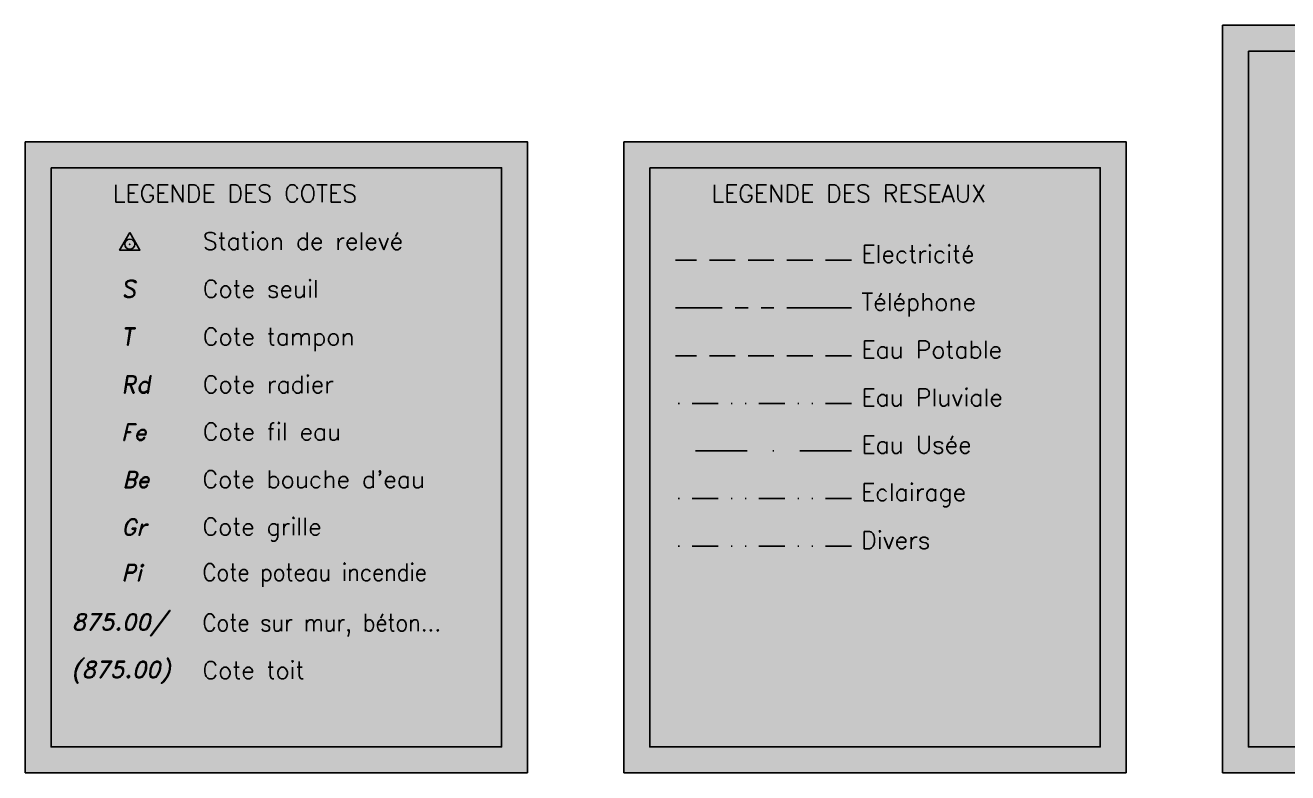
# Paper-space layout 'Legende' of a CAD drawing. Header units: millimetres. Extents: x 19 to 1130, y 28 to 365.
# Drawn here: x 144.4 to 266.5, y 135.9 to 208.2 of the extents above; entities that cross this region are included whole.
import ezdxf

# ---------------------------------------------------------------- set-up
doc = ezdxf.new("R2010")
doc.units = ezdxf.units.MM
doc.header["$LTSCALE"] = 2
doc.header["$PDSIZE"] = 0.1
for name, pattern in [('CACHE', [0.375, 0.25, -0.125]), ('DIVISE2', [0.625, 0.25, -0.125, 0, -0.125, 0, -0.125]), ('FANTOME2', [1.25, 0.625, -0.125, 0.125, -0.125, 0.125, -0.125]), ('TIRETPT', [1, 0.5, -0.25, 0, -0.25])]:
    doc.linetypes.add(name, pattern=pattern)
for name, color, linetype in [('ALTITUDE', 7, 'Continuous'), ('CARTOUCHE', 7, 'Continuous'), ('NUMERO', 4, 'Continuous')]:
    doc.layers.add(name, color=color, linetype=linetype)
doc.styles.add('17', font='romans.shx', dxfattribs={"oblique": 13.5, "height": 0.9})
doc.styles.add('20', font='romand', dxfattribs={"height": 1})
doc.styles.add('9', font='romans', dxfattribs={"oblique": 13.5, "height": 0.28})

# ---------------------------------------------------------------- blocks, each defined once
blk = doc.blocks.new('1')
at = {"color": 0}
blk.add_point((0, 0), dxfattribs=at)
at = {"layer": 'ALTITUDE', "style": '9', "oblique": 13.5}
blk.add_attdef('ALT', (0.1, 0), '', height=0.28, dxfattribs=at)
at = {"layer": 'NUMERO', "style": '9', "oblique": 13.5}
blk.add_attdef('MAT', (0.1, 0.3), '', height=0.28, dxfattribs=at)
blk = doc.blocks.new('38')
blk.add_lwpolyline([(0, 0.284), (-0.246, -0.142), (0.246, -0.142)], close=True)
blk.add_circle((0, 0), 0.122)
blk.add_blockref('1', (0, 0))

psp = doc.layouts.new('Legende')

# ---------------------------------------------------------------- hatches: boundary and pattern name
at = {"layer": 'CARTOUCHE'}
for points in [[(260.19, 208.15), (312.14, 208.15), (312.14, 135.86), (260.19, 135.86)], [(144.36, 196.88), (192.94, 196.88), (192.94, 135.86), (144.36, 135.86)], [(202.28, 196.88), (250.86, 196.88), (250.86, 135.86), (202.28, 135.86)]]:
    psp.add_hatch(color=255, dxfattribs=at).paths.add_polyline_path(points)

# ---------------------------------------------------------------- linework, layer by layer
at = {"layer": 'CARTOUCHE', "color": 0}
for points in [[(260.19, 208.15), (312.14, 208.15), (312.14, 135.86), (260.19, 135.86), (260.19, 208.15)], [(144.36, 196.88), (192.94, 196.88), (192.94, 135.86), (144.36, 135.86), (144.36, 196.88)], [(202.28, 196.88), (250.86, 196.88), (250.86, 135.86), (202.28, 135.86), (202.28, 196.88)]]:
    psp.add_lwpolyline(points, dxfattribs=at)
at = {"layer": 'CARTOUCHE', "color": 7, "lineweight": 25}
for points in [[(262.69, 205.65), (309.64, 205.65), (309.64, 138.36), (262.69, 138.36), (262.69, 205.65)], [(204.78, 194.38), (248.36, 194.38), (248.36, 138.36), (204.78, 138.36), (204.78, 194.38)]]:
    psp.add_lwpolyline(points, dxfattribs=at)
at = {"layer": 'CARTOUCHE', "lineweight": 25}
psp.add_lwpolyline([(146.86, 194.38), (190.44, 194.38), (190.44, 138.36), (146.86, 138.36), (146.86, 194.38)], dxfattribs=at)
at = {"layer": 'CARTOUCHE', "color": 1, "linetype": 'CACHE', "ltscale": 5, "flags": 128}
psp.add_lwpolyline([(224.29, 185.43), (207.28, 185.43)], dxfattribs=at)
at = {"layer": 'CARTOUCHE', "color": 3, "linetype": 'FANTOME2', "ltscale": 5, "flags": 128}
psp.add_lwpolyline([(224.29, 180.81), (207.28, 180.81)], dxfattribs=at)
at = {"layer": 'CARTOUCHE', "color": 5, "linetype": 'CACHE', "ltscale": 5, "flags": 128}
psp.add_lwpolyline([(224.29, 176.19), (207.28, 176.19)], dxfattribs=at)
at = {"layer": 'CARTOUCHE', "color": 142, "linetype": 'DIVISE2', "ltscale": 5, "flags": 128}
psp.add_lwpolyline([(224.29, 171.57), (207.28, 171.57)], dxfattribs=at)
at = {"layer": 'CARTOUCHE', "color": 15, "linetype": 'TIRETPT', "ltscale": 5, "flags": 128}
psp.add_lwpolyline([(224.29, 167), (207.28, 167)], dxfattribs=at)
at = {"layer": 'CARTOUCHE', "color": 198, "linetype": 'DIVISE2', "ltscale": 5, "flags": 128}
psp.add_lwpolyline([(224.29, 162.38), (207.28, 162.38)], dxfattribs=at)
at = {"layer": 'CARTOUCHE', "color": 4, "linetype": 'DIVISE2', "ltscale": 5, "flags": 128}
psp.add_lwpolyline([(224.29, 157.76), (207.28, 157.76)], dxfattribs=at)

# ---------------------------------------------------------------- block references
at = {"layer": 'CARTOUCHE', "color": 0, "xscale": 3.999999999999986, "yscale": 3.999999999999986, "zscale": 3.999999999999986}
psp.add_blockref('38', (154.47, 186.97), dxfattribs=at)

# ---------------------------------------------------------------- texts
at = {"layer": 'CARTOUCHE', "color": 0, "style": '17'}
for s, height, p in [('LEGENDE DES COTES', 1.6804, (152.84, 191.04)), ('Station de relevé', 1.6804, (161.54, 186.44)), ('Cote seuil', 1.68, (161.54, 181.82)), ('Cote tampon', 1.6804, (161.54, 177.2)), ('Cote radier', 1.6804, (161.54, 172.58)), ('Cote fil eau', 1.6804, (161.54, 168.01)), ("Cote bouche d'eau", 1.6804, (161.51, 163.4)), ('Cote grille', 1.6804, (161.51, 158.82)), ('Cote toit', 1.68, (161.51, 144.94))]:
    psp.add_text(s, height=height, dxfattribs=at).set_placement(p)
at = {"layer": 'CARTOUCHE', "color": 0, "lineweight": 15, "style": '17'}
psp.add_text('LEGENDE DES RESEAUX', height=1.6804, rotation=0, dxfattribs=at).set_placement((210.75, 191.04))
at = {"layer": 'CARTOUCHE', "color": 0, "style": '17'}
for s, height, p in [('Electricité', 1.6804, (225.25, 185.19)), ('Téléphone', 1.68, (225.25, 180.56)), ('Eau Potable', 1.6804, (225.25, 175.94)), ('Eau Pluviale', 1.6804, (225.25, 171.32)), ('Eau Usée', 1.68, (225.25, 166.75)), ('Eclairage', 1.68, (225.23, 162.15)), ('Divers', 1.68, (225.23, 157.52))]:
    psp.add_text(s, height=height, rotation=0, dxfattribs=at).set_placement(p)
at = {"layer": 'CARTOUCHE', "color": 0, "style": '20'}
for s, height, oblique, p in [('S', 1.68, 9, (153.66, 181.82)), ('T', 1.68, 9, (153.66, 177.2)), ('Rd', 1.68, 9, (153.66, 172.58)), ('Fe', 1.6, 13.5, (153.61, 168)), ('Be', 1.6, 13.5, (153.76, 163.41)), ('Gr', 1.6, 13.5, (153.66, 158.82)), ('Pi', 1.6, 13.5, (153.66, 154.41)), ('875.00/', 1.6, 13.5, (148.86, 149.64))]:
    psp.add_text(s, height=height, dxfattribs=dict(at, oblique=oblique)).set_placement(p)
at = {"layer": 'CARTOUCHE', "color": 0, "style": '17', "width": 0.9}
for s, p in [('Cote poteau incendie', (161.51, 154.41)), ('Cote sur mur, béton...', (161.51, 149.54))]:
    psp.add_text(s, height=1.6804, dxfattribs=at).set_placement(p)
at = {"layer": 'CARTOUCHE', "color": 154, "style": '20', "oblique": 13.5}
psp.add_text('(875.00)', height=1.6, dxfattribs=at).set_placement((148.86, 145.04))

doc.saveas('drawing.dxf')
